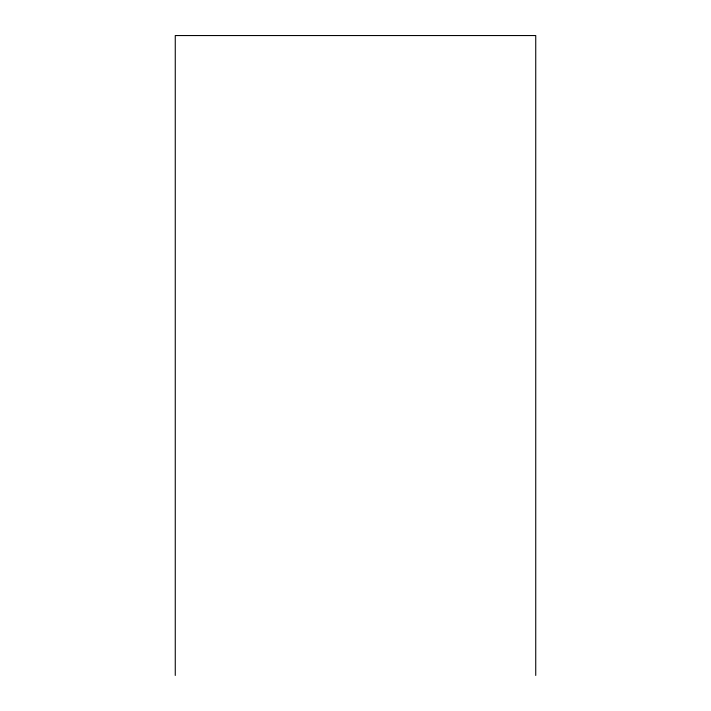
<?xml version="1.0" encoding="UTF-8"?>
<svg xmlns="http://www.w3.org/2000/svg" width="711" height="711" viewBox="0 0 711 711"><rect width="100%" height="100%" fill="white"/><g stroke="black" fill="none" stroke-linecap="round" stroke-linejoin="round"><path stroke-width="1.07" d="M535.738 675.45L535.738 35.55L175.261 35.55L175.261 675.45"/></g></svg>
